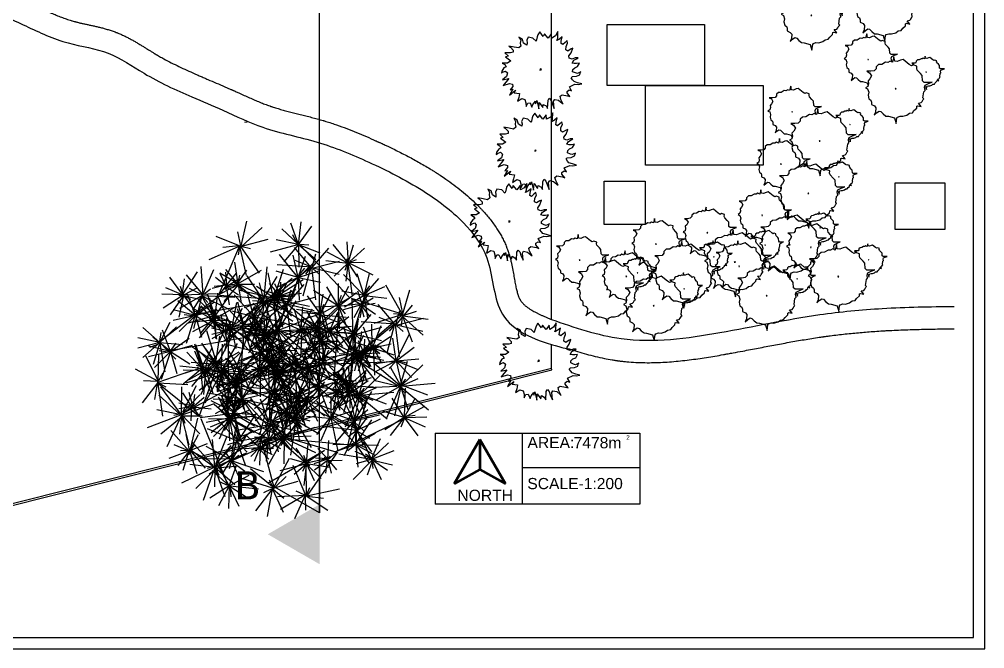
# Model space of a CAD drawing. Header units: millimetres. Extents: x 2699056 to 8562313, y 3604254 to 5198898.
# Drawn here: x 7313501 to 7399842, y 4928920 to 4985187 of the extents above; entities that cross this region are included whole.
import ezdxf

# ---------------------------------------------------------------- set-up
doc = ezdxf.new("R2010")
doc.units = ezdxf.units.MM
doc.header["$LTSCALE"] = 10
doc.header["$MEASUREMENT"] = 0
doc.linetypes.add('ACAD_ISO08W100', pattern=[36, 24, -3, 6, -3])
doc.linetypes.add('BANKLINE1', pattern=[5.5, 4, -1.5])
doc.layers.add('zelen', color=69, linetype='Continuous')
doc.styles.get("Standard").update_dxf_attribs({"font": 'arial.ttf'})

# ---------------------------------------------------------------- blocks, each defined once
blk = doc.blocks.new('*U16')
for points in [[(0, 1540.256), (-77.4954, 1428.4452), (-106.5784, 1341.501), (-135.636, 1217.295), (-155.0162, 1167.6126), (-280.9748, 1291.8186), (-474.7514, 1329.0804), (-532.892, 1204.8744), (-513.5118, 1105.5096), (-523.1892, 1006.1194), (-658.8506, 1093.089), (-707.2884, 1254.5568), (-842.9244, 1329.0804), (-775.1064, 1204.8744), (-794.4866, 1093.089), (-765.429, 968.8576), (-852.6272, 894.334), (-1036.701, 931.5958), (-1249.8832, 968.8576), (-1191.7426, 931.5958), (-1075.4614, 807.3898), (-1075.4614, 720.4456), (-1182.0398, 695.6044), (-1414.5768, 695.6044), (-1269.238, 558.9524), (-1385.5192, 534.1112), (-1172.3624, 372.6434), (-1307.9984, 285.6992), (-1521.1552, 285.6992), (-1414.5768, 223.5962), (-1366.139, 136.652), (-1453.3372, 86.9442), (-1540.5354, -37.2618), (-1550.2382, -124.206), (-1501.775, -86.9442), (-1385.5192, -37.2618), (-1307.9984, -111.7854), (-1346.7588, -260.8326), (-1501.775, -385.064), (-1249.8832, -335.3816), (-1482.3948, -621.0554), (-1230.503, -534.1112), (-1104.5444, -571.373), (-1094.8416, -658.3172), (-1201.42, -794.9692), (-1094.8416, -770.128), (-1230.503, -1006.1194), (-978.5858, -807.3898), (-1036.701, -919.1752), (-823.5442, -944.0164), (-852.6272, -1105.4842), (-901.065, -1254.5568), (-726.6686, -1142.746), (-600.71, -1180.0078), (-561.9496, -1316.6598), (-552.2722, -1465.707), (-484.4542, -1329.0804), (-397.2306, -1316.6598), (-319.7352, -1490.5482), (-280.9748, -1391.1834), (-174.3964, -1254.5568), (-174.3964, -1353.9216), (-125.9586, -1229.7156), (-48.4378, -1565.0718), (-29.0576, -1304.2392), (116.2812, -1502.9688), (135.6614, -1378.7628), (251.9172, -1440.8658), (310.0578, -1540.2306), (329.438, -1217.295), (377.8758, -1130.3254), (445.6938, -1204.8744), (494.157, -1341.501), (581.3552, -1540.2306), (552.2722, -1254.5568), (600.71, -1180.0078), (755.7516, -1217.295), (891.3876, -1329.0804), (939.8254, -1366.3422), (842.9498, -1180.0078), (813.8668, -1055.8018), (891.3876, -993.6988), (1114.2472, -1030.9606), (1211.1228, -1068.2224), (1094.867, -919.1752), (1094.867, -857.0722), (1182.0652, -794.9692), (1278.9408, -832.231), (1191.7426, -670.7378), (1414.6022, -571.373), (1540.5608, -583.7936), (1685.8996, -558.9524), (1521.1806, -509.27), (1375.8418, -459.5876), (1317.7012, -397.4846), (1259.5606, -310.515), (1308.0238, -260.8326), (1472.7174, -248.412), (1608.3788, -186.309), (1637.4364, -74.5236)], [(1647.1392, -74.5236), (1511.4778, -136.6266), (1433.9824, -111.7854), (1317.7012, -62.103), (1327.404, 24.8412), (1404.8994, 99.3648), (1521.1806, 149.0726), (1598.676, 285.6992), (1482.4202, 260.858), (1385.5192, 260.858), (1298.321, 285.6992), (1366.139, 397.4846), (1472.7174, 459.5876), (1540.5608, 496.8494), (1424.2796, 496.8494), (1298.321, 447.167), (1182.0652, 484.4288), (1172.3624, 571.3984), (1259.5606, 695.6044), (1327.404, 881.9134), (1259.5606, 857.0722), (1123.9246, 770.128), (1046.4038, 819.8104), (1056.1066, 956.437), (1114.2472, 1080.6684), (1094.867, 1192.4538), (1017.3462, 1117.9302), (920.4452, 1030.9606), (852.6272, 1068.2478), (862.33, 1167.6126), (901.0904, 1341.501), (794.512, 1254.5568), (678.2308, 1192.4538), (716.9912, 1291.8186), (726.6686, 1552.6766), (629.793, 1378.7628), (474.7768, 1291.8186), (455.3966, 1465.7324), (329.438, 1291.8186), (184.0992, 1465.7324), (135.6614, 1353.9216), (0, 1540.256)]]:
    blk.add_lwpolyline(points)
blk.add_lwpolyline([(9.7028, 49.6824), (0, 0), (48.4378, 12.4206), (58.1406, 37.2618)], close=True)
blk = doc.blocks.new('*U17')
for points in [[(0, 1540.256), (-77.4954, 1428.4452), (-106.5784, 1341.501), (-135.636, 1217.295), (-155.0162, 1167.6126), (-280.9748, 1291.8186), (-474.7514, 1329.0804), (-532.892, 1204.8744), (-513.5118, 1105.5096), (-523.1892, 1006.1194), (-658.8506, 1093.089), (-707.2884, 1254.5568), (-842.9244, 1329.0804), (-775.1064, 1204.8744), (-794.4866, 1093.089), (-765.429, 968.8576), (-852.6272, 894.334), (-1036.701, 931.5958), (-1249.8832, 968.8576), (-1191.7426, 931.5958), (-1075.4614, 807.3898), (-1075.4614, 720.4456), (-1182.0398, 695.6044), (-1414.5768, 695.6044), (-1269.238, 558.9524), (-1385.5192, 534.1112), (-1172.3624, 372.6434), (-1307.9984, 285.6992), (-1521.1552, 285.6992), (-1414.5768, 223.5962), (-1366.139, 136.652), (-1453.3372, 86.9442), (-1540.5354, -37.2618), (-1550.2382, -124.206), (-1501.775, -86.9442), (-1385.5192, -37.2618), (-1307.9984, -111.7854), (-1346.7588, -260.8326), (-1501.775, -385.064), (-1249.8832, -335.3816), (-1482.3948, -621.0554), (-1230.503, -534.1112), (-1104.5444, -571.373), (-1094.8416, -658.3172), (-1201.42, -794.9692), (-1094.8416, -770.128), (-1230.503, -1006.1194), (-978.5858, -807.3898), (-1036.701, -919.1752), (-823.5442, -944.0164), (-852.6272, -1105.4842), (-901.065, -1254.5568), (-726.6686, -1142.746), (-600.71, -1180.0078), (-561.9496, -1316.6598), (-552.2722, -1465.707), (-484.4542, -1329.0804), (-397.2306, -1316.6598), (-319.7352, -1490.5482), (-280.9748, -1391.1834), (-174.3964, -1254.5568), (-174.3964, -1353.9216), (-125.9586, -1229.7156), (-48.4378, -1565.0718), (-29.0576, -1304.2392), (116.2812, -1502.9688), (135.6614, -1378.7628), (251.9172, -1440.8658), (310.0578, -1540.2306), (329.438, -1217.295), (377.8758, -1130.3254), (445.6938, -1204.8744), (494.157, -1341.501), (581.3552, -1540.2306), (552.2722, -1254.5568), (600.71, -1180.0078), (755.7516, -1217.295), (891.3876, -1329.0804), (939.8254, -1366.3422), (842.9498, -1180.0078), (813.8668, -1055.8018), (891.3876, -993.6988), (1114.2472, -1030.9606), (1211.1228, -1068.2224), (1094.867, -919.1752), (1094.867, -857.0722), (1182.0652, -794.9692), (1278.9408, -832.231), (1191.7426, -670.7378), (1414.6022, -571.373), (1540.5608, -583.7936), (1685.8996, -558.9524), (1521.1806, -509.27), (1375.8418, -459.5876), (1317.7012, -397.4846), (1259.5606, -310.515), (1308.0238, -260.8326), (1472.7174, -248.412), (1608.3788, -186.309), (1637.4364, -74.5236)], [(1647.1392, -74.5236), (1511.4778, -136.6266), (1433.9824, -111.7854), (1317.7012, -62.103), (1327.404, 24.8412), (1404.8994, 99.3648), (1521.1806, 149.0726), (1598.676, 285.6992), (1482.4202, 260.858), (1385.5192, 260.858), (1298.321, 285.6992), (1366.139, 397.4846), (1472.7174, 459.5876), (1540.5608, 496.8494), (1424.2796, 496.8494), (1298.321, 447.167), (1182.0652, 484.4288), (1172.3624, 571.3984), (1259.5606, 695.6044), (1327.404, 881.9134), (1259.5606, 857.0722), (1123.9246, 770.128), (1046.4038, 819.8104), (1056.1066, 956.437), (1114.2472, 1080.6684), (1094.867, 1192.4538), (1017.3462, 1117.9302), (920.4452, 1030.9606), (852.6272, 1068.2478), (862.33, 1167.6126), (901.0904, 1341.501), (794.512, 1254.5568), (678.2308, 1192.4538), (716.9912, 1291.8186), (726.6686, 1552.6766), (629.793, 1378.7628), (474.7768, 1291.8186), (455.3966, 1465.7324), (329.438, 1291.8186), (184.0992, 1465.7324), (135.6614, 1353.9216), (0, 1540.256)]]:
    blk.add_lwpolyline(points)
blk.add_lwpolyline([(9.7028, 49.6824), (0, 0), (48.4378, 12.4206), (58.1406, 37.2618)], close=True)
blk = doc.blocks.new('*U23')
for points in [[(0, 1540.256), (-77.4954, 1428.4452), (-106.5784, 1341.501), (-135.636, 1217.295), (-155.0162, 1167.6126), (-280.9748, 1291.8186), (-474.7514, 1329.0804), (-532.892, 1204.8744), (-513.5118, 1105.5096), (-523.1892, 1006.1194), (-658.8506, 1093.089), (-707.2884, 1254.5568), (-842.9244, 1329.0804), (-775.1064, 1204.8744), (-794.4866, 1093.089), (-765.429, 968.8576), (-852.6272, 894.334), (-1036.701, 931.5958), (-1249.8832, 968.8576), (-1191.7426, 931.5958), (-1075.4614, 807.3898), (-1075.4614, 720.4456), (-1182.0398, 695.6044), (-1414.5768, 695.6044), (-1269.238, 558.9524), (-1385.5192, 534.1112), (-1172.3624, 372.6434), (-1307.9984, 285.6992), (-1521.1552, 285.6992), (-1414.5768, 223.5962), (-1366.139, 136.652), (-1453.3372, 86.9442), (-1540.5354, -37.2618), (-1550.2382, -124.206), (-1501.775, -86.9442), (-1385.5192, -37.2618), (-1307.9984, -111.7854), (-1346.7588, -260.8326), (-1501.775, -385.064), (-1249.8832, -335.3816), (-1482.3948, -621.0554), (-1230.503, -534.1112), (-1104.5444, -571.373), (-1094.8416, -658.3172), (-1201.42, -794.9692), (-1094.8416, -770.128), (-1230.503, -1006.1194), (-978.5858, -807.3898), (-1036.701, -919.1752), (-823.5442, -944.0164), (-852.6272, -1105.4842), (-901.065, -1254.5568), (-726.6686, -1142.746), (-600.71, -1180.0078), (-561.9496, -1316.6598), (-552.2722, -1465.707), (-484.4542, -1329.0804), (-397.2306, -1316.6598), (-319.7352, -1490.5482), (-280.9748, -1391.1834), (-174.3964, -1254.5568), (-174.3964, -1353.9216), (-125.9586, -1229.7156), (-48.4378, -1565.0718), (-29.0576, -1304.2392), (116.2812, -1502.9688), (135.6614, -1378.7628), (251.9172, -1440.8658), (310.0578, -1540.2306), (329.438, -1217.295), (377.8758, -1130.3254), (445.6938, -1204.8744), (494.157, -1341.501), (581.3552, -1540.2306), (552.2722, -1254.5568), (600.71, -1180.0078), (755.7516, -1217.295), (891.3876, -1329.0804), (939.8254, -1366.3422), (842.9498, -1180.0078), (813.8668, -1055.8018), (891.3876, -993.6988), (1114.2472, -1030.9606), (1211.1228, -1068.2224), (1094.867, -919.1752), (1094.867, -857.0722), (1182.0652, -794.9692), (1278.9408, -832.231), (1191.7426, -670.7378), (1414.6022, -571.373), (1540.5608, -583.7936), (1685.8996, -558.9524), (1521.1806, -509.27), (1375.8418, -459.5876), (1317.7012, -397.4846), (1259.5606, -310.515), (1308.0238, -260.8326), (1472.7174, -248.412), (1608.3788, -186.309), (1637.4364, -74.5236)], [(1647.1392, -74.5236), (1511.4778, -136.6266), (1433.9824, -111.7854), (1317.7012, -62.103), (1327.404, 24.8412), (1404.8994, 99.3648), (1521.1806, 149.0726), (1598.676, 285.6992), (1482.4202, 260.858), (1385.5192, 260.858), (1298.321, 285.6992), (1366.139, 397.4846), (1472.7174, 459.5876), (1540.5608, 496.8494), (1424.2796, 496.8494), (1298.321, 447.167), (1182.0652, 484.4288), (1172.3624, 571.3984), (1259.5606, 695.6044), (1327.404, 881.9134), (1259.5606, 857.0722), (1123.9246, 770.128), (1046.4038, 819.8104), (1056.1066, 956.437), (1114.2472, 1080.6684), (1094.867, 1192.4538), (1017.3462, 1117.9302), (920.4452, 1030.9606), (852.6272, 1068.2478), (862.33, 1167.6126), (901.0904, 1341.501), (794.512, 1254.5568), (678.2308, 1192.4538), (716.9912, 1291.8186), (726.6686, 1552.6766), (629.793, 1378.7628), (474.7768, 1291.8186), (455.3966, 1465.7324), (329.438, 1291.8186), (184.0992, 1465.7324), (135.6614, 1353.9216), (0, 1540.256)]]:
    blk.add_lwpolyline(points)
blk.add_lwpolyline([(9.7028, 49.6824), (0, 0), (48.4378, 12.4206), (58.1406, 37.2618)], close=True)
blk = doc.blocks.new('*U25')
for points in [[(0, 1540.256), (-77.4954, 1428.4452), (-106.5784, 1341.501), (-135.636, 1217.295), (-155.0162, 1167.6126), (-280.9748, 1291.8186), (-474.7514, 1329.0804), (-532.892, 1204.8744), (-513.5118, 1105.5096), (-523.1892, 1006.1194), (-658.8506, 1093.089), (-707.2884, 1254.5568), (-842.9244, 1329.0804), (-775.1064, 1204.8744), (-794.4866, 1093.089), (-765.429, 968.8576), (-852.6272, 894.334), (-1036.701, 931.5958), (-1249.8832, 968.8576), (-1191.7426, 931.5958), (-1075.4614, 807.3898), (-1075.4614, 720.4456), (-1182.0398, 695.6044), (-1414.5768, 695.6044), (-1269.238, 558.9524), (-1385.5192, 534.1112), (-1172.3624, 372.6434), (-1307.9984, 285.6992), (-1521.1552, 285.6992), (-1414.5768, 223.5962), (-1366.139, 136.652), (-1453.3372, 86.9442), (-1540.5354, -37.2618), (-1550.2382, -124.206), (-1501.775, -86.9442), (-1385.5192, -37.2618), (-1307.9984, -111.7854), (-1346.7588, -260.8326), (-1501.775, -385.064), (-1249.8832, -335.3816), (-1482.3948, -621.0554), (-1230.503, -534.1112), (-1104.5444, -571.373), (-1094.8416, -658.3172), (-1201.42, -794.9692), (-1094.8416, -770.128), (-1230.503, -1006.1194), (-978.5858, -807.3898), (-1036.701, -919.1752), (-823.5442, -944.0164), (-852.6272, -1105.4842), (-901.065, -1254.5568), (-726.6686, -1142.746), (-600.71, -1180.0078), (-561.9496, -1316.6598), (-552.2722, -1465.707), (-484.4542, -1329.0804), (-397.2306, -1316.6598), (-319.7352, -1490.5482), (-280.9748, -1391.1834), (-174.3964, -1254.5568), (-174.3964, -1353.9216), (-125.9586, -1229.7156), (-48.4378, -1565.0718), (-29.0576, -1304.2392), (116.2812, -1502.9688), (135.6614, -1378.7628), (251.9172, -1440.8658), (310.0578, -1540.2306), (329.438, -1217.295), (377.8758, -1130.3254), (445.6938, -1204.8744), (494.157, -1341.501), (581.3552, -1540.2306), (552.2722, -1254.5568), (600.71, -1180.0078), (755.7516, -1217.295), (891.3876, -1329.0804), (939.8254, -1366.3422), (842.9498, -1180.0078), (813.8668, -1055.8018), (891.3876, -993.6988), (1114.2472, -1030.9606), (1211.1228, -1068.2224), (1094.867, -919.1752), (1094.867, -857.0722), (1182.0652, -794.9692), (1278.9408, -832.231), (1191.7426, -670.7378), (1414.6022, -571.373), (1540.5608, -583.7936), (1685.8996, -558.9524), (1521.1806, -509.27), (1375.8418, -459.5876), (1317.7012, -397.4846), (1259.5606, -310.515), (1308.0238, -260.8326), (1472.7174, -248.412), (1608.3788, -186.309), (1637.4364, -74.5236)], [(1647.1392, -74.5236), (1511.4778, -136.6266), (1433.9824, -111.7854), (1317.7012, -62.103), (1327.404, 24.8412), (1404.8994, 99.3648), (1521.1806, 149.0726), (1598.676, 285.6992), (1482.4202, 260.858), (1385.5192, 260.858), (1298.321, 285.6992), (1366.139, 397.4846), (1472.7174, 459.5876), (1540.5608, 496.8494), (1424.2796, 496.8494), (1298.321, 447.167), (1182.0652, 484.4288), (1172.3624, 571.3984), (1259.5606, 695.6044), (1327.404, 881.9134), (1259.5606, 857.0722), (1123.9246, 770.128), (1046.4038, 819.8104), (1056.1066, 956.437), (1114.2472, 1080.6684), (1094.867, 1192.4538), (1017.3462, 1117.9302), (920.4452, 1030.9606), (852.6272, 1068.2478), (862.33, 1167.6126), (901.0904, 1341.501), (794.512, 1254.5568), (678.2308, 1192.4538), (716.9912, 1291.8186), (726.6686, 1552.6766), (629.793, 1378.7628), (474.7768, 1291.8186), (455.3966, 1465.7324), (329.438, 1291.8186), (184.0992, 1465.7324), (135.6614, 1353.9216), (0, 1540.256)]]:
    blk.add_lwpolyline(points)
blk.add_lwpolyline([(9.7028, 49.6824), (0, 0), (48.4378, 12.4206), (58.1406, 37.2618)], close=True)
blk = doc.blocks.new('z_96')
at = {"color": 86, "linetype": 'Continuous'}
for p, q in [((-279.3, 139.9), (-326.8, 270.9)), ((-279.8, 149.9), (-254.2, 304.5)), ((-277.5, 143.8), (-209, 319.2)), ((-2.3, 183.5), (-55.4, 292.1)), ((0.6, 181.7), (29.5, 299.6)), ((5.7, 184.9), (91.8, 284.8)), ((-282.5, 143.4), (-440.4, 263.7)), ((-276.5, 141.1), (-146.8, 221.3)), ((-9.6, 182.8), (-129.6, 222.9)), ((1.7, 182.4), (-92.5, 262.1)), ((3.6, 188.7), (58.7, 265.3)), ((395.6, 94.6), (438.6, 246.5)), ((-292.1, 134.2), (-430.8, 180.4)), ((-280.1, 150.3), (-304, 174)), ((-5.7, 186.4), (-99.8, 114.3)), ((-4.6, 181.6), (-86.6, 72.3)), ((-0.6, 184.6), (125.7, 194.4)), ((1.5, 182.8), (69.9, 77.5)), ((9.8, 182.3), (88, 114.6)), ((393.4, 89.6), (354, 209.2)), ((393.4, 89.6), (479.1, 181.8)), ((-283.2, 138.5), (-471.2, 114.9)), ((-279.1, 142.3), (-397.9, 16.9)), ((-285.6, 136.6), (-375, 92.2)), ((-277.6, 139.7), (-313.4, -1.1)), ((-279.1, 135.4), (-307.4, 99.5)), ((-278.4, 130.6), (-221.9, 40)), ((-277.5, 137.2), (-129.1, 19.3)), ((-263.2, 140.3), (-131, 113.5)), ((-260.4, 142.3), (-97.9, 156.1)), ((393.4, 89.6), (284.7, 153.1)), ((393.4, 89.6), (514.5, 123.6)), ((-71.7, -35.5), (-42.1, 65.4)), ((393.4, 89.6), (273.9, 50.1)), ((393.4, 89.6), (293.9, 12.5)), ((391.3, 83.5), (363.2, 41.9)), ((393.4, 89.6), (493.5, 13.4)), ((393.4, 89.6), (516.7, 64.5)), ((393.4, 89.6), (442.6, -26.2)), ((409.2, 93.4), (456.4, 89)), ((-74.7, -24.6), (-111.9, 37.5)), ((164.1, -89.9), (142.7, 11.7)), ((163.4, -89), (238.9, 7.6)), ((-237.5, -199.4), (-267, -22)), ((-234, -202.3), (-196.3, -40.6)), ((-75, -39.2), (-157.1, -75.4)), ((-74, -33), (-152.4, -40.5)), ((-65.2, -32.9), (-135.5, -11.4)), ((-76.2, -35.8), (-103.5, -105.8)), ((-80, -28.7), (-89.9, -20)), ((-72.5, -35.1), (-71.9, -112)), ((-70.4, -41.1), (3.7, -57.1)), ((-69.9, -39.6), (-38.4, -102.6)), ((-68.1, -28.4), (-55.8, -19.3)), ((159.3, -86.3), (85.5, -28.7)), ((167, -88.4), (276, -24.7)), ((167.1, -94.6), (37.3, -175)), ((161.1, -92.4), (74, -95.2)), ((163.6, -101.8), (119, -170.9)), ((163.4, -86.5), (137.7, -55.7)), ((164.5, -93.4), (157.3, -141.4)), ((160.4, -93), (267.6, -148.2)), ((164.2, -92.2), (234.3, -170.2)), ((165.3, -92), (295.7, -74)), ((166.9, -90.5), (187.1, -100.1)), ((167, -104.1), (188, -212.9)), ((168.3, -88.4), (194, -71.5)), ((-237.4, -199.3), (-392.1, -169)), ((-242.3, -196.3), (-391.5, -241.3)), ((-242.2, -199.4), (-329.5, -310.3)), ((-246.4, -194), (-283.1, -163.8)), ((-241, -201.7), (-259.1, -277.3)), ((-242.2, -201.7), (-47.9, -207.3)), ((-236.2, -200.9), (-139.2, -306.8)), ((-231, -196), (-205.2, -161.9)), ((-230.8, -205.8), (-146.5, -236))]:
    blk.add_line(p, q, dxfattribs=at)
at = {"color": 251, "linetype": 'Continuous'}
for p, q in [((-4.6, -3.2), (0.8, 176.4)), ((-17.8, -5.6), (-274.7, 141.8)), ((0, 0), (389.1, 84.4)), ((-10.4, -6), (-235.7, -205.3)), ((-16, -6.1), (-74.7, -37.4)), ((-5, -18.9), (163.8, -91.6))]:
    blk.add_line(p, q, dxfattribs=at)
blk = doc.blocks.new('сосна 1')
for p, rotation in [((317.7, 388.3), 121.1570021628385), ((-412.6, 386.5), 205.4822314301707), ((-117.1, 122.3), 55.05972244949476), ((-351.5, 121.7), 257.3134436407499), ((-136.5, 361.1), 177.7388340989747), ((-143.1, -5.5), 121.1570021628385), ((285.8, 9.1), 60.73020616460848), ((-343.1, -101.5), 57.88453704712605), ((-274, 161.3), 177.7388340989747), ((234.4, -65.1), 73.86762904044271), ((173.8, 17), 349.7944254651076), ((326.9, 45.9), 177.7388340989747), ((98.1, -4.6), 177.7388340989747), ((-502.4, -282.3), 279.7984529833926), ((-175.3, -367), 63.19571700542104), ((-48.9, -393.6), 342.5348703671633), ((260.9, -458.6), 13.7229345296671)]:
    blk.add_blockref('z_96', p, dxfattribs=dict(rotation=rotation))
blk = doc.blocks.new('Clump of Trees or Bushes - plan')
for points in [[(-10.993, 56.487), (-9.228, 58.426), (-10.144, 63.512), (-8.923, 67.033), (-3.43, 69.772), (2.673, 72.119), (-2.82, 71.728), (-10.449, 71.728), (-13.195, 74.075), (-13.806, 83.073), (-16.857, 86.594), (-22.045, 92.071), (-22.961, 94.81), (-22.656, 98.722), (-28.759, 100.678), (-31.811, 99.113), (-35.472, 101.461), (-45.543, 109.676), (-49.815, 108.503), (-55.308, 106.155), (-59.58, 106.938), (-60.801, 113.98), (-63.242, 104.982), (-67.209, 106.938), (-70.872, 104.59), (-74.839, 104.982), (-80.637, 101.461), (-86.435, 101.069), (-90.402, 97.548), (-90.402, 94.419), (-93.454, 90.898), (-98.947, 90.115), (-105.66, 90.115), (-101.083, 87.768), (-98.031, 82.682), (-100.778, 77.596), (-103.829, 74.466), (-103.219, 69.772), (-104.134, 65.077), (-108.102, 62.73), (-104.439, 60.774), (-102.609, 55.297), (-103.829, 50.211), (-102.303, 44.342), (-98.947, 41.995), (-98.031, 38.865), (-98.031, 34.953), (-93.148, 32.606), (-90.707, 29.476), (-91.317, 22.434), (-93.454, 17.348), (-89.487, 21.26), (-85.519, 23.999), (-82.468, 23.216), (-78.806, 19.304), (-74.228, 15.783), (-69.956, 15.392), (-59.886, 12.653), (-58.254, 7.074)], [(59.448, 5.262), (60.936, 4.858), (62.652, -1.011), (63.415, 4.858), (64.178, 5.836), (66.848, 6.814), (69.709, 6.569), (73.905, 7.792), (76.385, 9.748), (79.627, 10.237), (81.153, 12.438), (84.014, 15.127), (84.205, 17.084), (85.158, 17.573), (88.591, 16.839), (85.73, 20.262), (88.591, 20.751), (89.545, 21.974), (90.689, 24.174), (91.452, 24.663), (90.499, 25.886), (91.261, 31.999), (92.596, 33.466), (92.024, 36.645), (92.787, 38.845), (96.22, 40.557), (100.035, 42.024), (96.602, 41.779), (91.834, 41.779), (90.117, 43.246), (89.736, 48.871), (87.828, 51.071), (84.586, 54.494), (84.014, 56.206), (84.205, 58.651), (80.39, 59.873), (78.483, 58.895), (76.194, 60.362), (69.9, 65.497), (67.23, 64.764), (63.797, 63.297), (61.126, 63.786), (60.364, 68.187), (58.838, 62.563), (56.358, 63.786), (54.07, 62.319), (51.59, 62.563), (47.966, 60.362), (44.343, 60.118), (41.863, 57.917), (41.863, 55.961), (39.956, 53.761), (36.523, 53.272), (32.327, 53.272), (35.187, 51.805), (36.641, 49.381)]]:
    blk.add_lwpolyline(points)
for points in [[(-4.577, 66.508), (-7.629, 55.261), (-12.588, 57.706), (-17.166, 54.772), (-22.125, 55.261), (-29.372, 50.86), (-36.62, 50.371), (-41.579, 45.969), (-41.579, 42.057), (-45.393, 37.656), (-52.259, 36.678), (-60.651, 36.678), (-54.93, 33.743), (-51.115, 27.386), (-54.548, 21.029), (-58.363, 17.116), (-57.6, 11.248), (-58.744, 5.38), (-63.703, 2.446), (-59.126, 0), (-56.837, -6.846), (-58.363, -13.203), (-56.455, -20.539), (-52.259, -23.473), (-51.115, -27.385), (-51.115, -32.275), (-45.012, -35.21), (-41.96, -39.122), (-42.723, -47.924), (-45.393, -54.282), (-40.434, -49.391), (-35.475, -45.968), (-31.661, -46.946), (-27.083, -51.837), (-21.362, -56.238), (-16.021, -56.727), (-3.433, -60.15), (0, -71.887), (1.526, -60.15), (3.052, -58.194), (8.392, -56.238), (14.114, -56.727), (22.506, -54.282), (27.465, -50.369), (33.949, -49.391), (37.001, -44.99), (42.723, -39.611), (43.104, -35.699), (45.012, -34.721), (51.878, -36.188), (46.156, -29.341), (51.878, -28.363), (53.785, -25.918), (56.074, -21.517), (57.6, -20.539), (55.692, -18.094), (57.218, -5.868), (59.888, -2.934), (58.744, 3.424), (60.27, 7.825), (67.136, 11.248), (74.765, 14.182), (67.899, 13.693), (58.363, 13.693), (54.93, 16.627), (54.167, 27.875), (50.352, 32.276), (43.867, 39.123), (42.723, 42.546), (43.104, 47.436), (35.475, 49.882), (31.661, 47.925), (27.083, 50.86), (14.495, 61.129), (9.155, 59.662), (2.289, 56.728), (-3.052, 57.706)], [(-58.055, 61.947), (-58.97, 60.774), (-57.139, 60.774)], [(62.08, 35.667), (61.508, 34.933), (62.652, 34.933)], [(-1.144, 1.468), (-2.289, 0), (0, 0)]]:
    blk.add_lwpolyline(points, close=True)

msp = doc.modelspace()

# ---------------------------------------------------------------- hatches: boundary and pattern name
at = {"true_color": 0x000000}
h = msp.add_hatch(color=18, dxfattribs=at)
h.dxf.hatch_style = 1
h.paths.add_polyline_path([(7340359, 4936472), (7340359, 4941826), (7335722, 4939149)])
h.paths.add_polyline_path([(7340359, 5048007), (7335722, 5045330), (7340359, 5042653)])

# ---------------------------------------------------------------- linework, layer by layer
for p, q in [((7399842, 4928920), (7399842, 5051880)), ((7398842, 4929920), (7398842, 5050901)), ((7361086, 4958364), (7361086, 4998122)), ((7361086, 4953994), (7361086, 4956121)), ((7276978, 4932891), (7361086, 4953994)), ((7277015, 4932745), (7361123, 4953848)), ((7361123, 4953848), (7361086, 4953994)), ((7350680, 4948191), (7350680, 4941835)), ((7350680, 4948191), (7369011, 4948191)), ((7358517, 4941835), (7358517, 4948191)), ((7369011, 4948191), (7369011, 4941835)), ((7358517, 4945110), (7369011, 4945110)), ((7369011, 4941835), (7350680, 4941835)), ((7235772, 4929920), (7375150, 4929920)), ((7375150, 4929920), (7398842, 4929920)), ((7235772, 4928920), (7375150, 4928920)), ((7375150, 4928920), (7399842, 4928920))]:
    msp.add_line(p, q)
at = {"linetype": 'ACAD_ISO08W100', "ltscale": 250}
msp.add_line((7340358, 4941054), (7340358, 5048003), dxfattribs=at)
at = {"lineweight": 53}
for p, q in [((7352408, 4943645), (7354701, 4947617)), ((7354701, 4947617), (7356994, 4943645)), ((7354701, 4947617), (7354701, 4944942)), ((7354701, 4944942), (7352408, 4943645)), ((7354701, 4944942), (7356994, 4943645))]:
    msp.add_line(p, q, dxfattribs=at)
for points in [[(7366084, 4984728), (7374779, 4984728), (7374779, 4979264), (7366084, 4979264)], [(7369519, 4979264), (7380039, 4979264), (7380039, 4972151), (7369519, 4972151)], [(7365823, 4970717), (7369469, 4970717), (7369469, 4966829), (7365823, 4966829)], [(7391839, 4970573), (7396266, 4970573), (7396266, 4966402), (7391839, 4966402)], [(7335727, 4943728), (7340364, 4946406), (7340364, 4941051)]]:
    msp.add_lwpolyline(points, close=True)
at = {"color": 252, "lineweight": 18, "true_color": 0x939598}
msp.add_polyline3d([(7333631, 4975978, 403333272), (7333873, 4975978, 403333272), (7333873, 4975978, 403333272), (7333873, 4975978, 403333272), (7333873, 4975978, 403333272), (7333873, 4975978, 403333272), (7333873, 4975978, 403333272), (7333873, 4975978, 403333272), (7333631, 4975978, 403333272)], dxfattribs=at)
for points, knots in [([(7283570, 5011519), (7283991, 5010779), (7284006, 5010722), (7284052, 5010551), (7284083, 5010437), (7284158, 5010156), (7284202, 5009990), (7284289, 5009652), (7284332, 5009481), (7284415, 5009135), (7284456, 5008959), (7284498, 5008772), (7284500, 5008763), (7284503, 5008750), (7284504, 5008746), (7284506, 5008733), (7284508, 5008724), (7284514, 5008698), (7284518, 5008681), (7284529, 5008629), (7284536, 5008596), (7284555, 5008507), (7284567, 5008454), (7284589, 5008351), (7284600, 5008301), (7284621, 5008205), (7284632, 5008159), (7284652, 5008071), (7284663, 5008029), (7284683, 5007949), (7284693, 5007910), (7284713, 5007838), (7284723, 5007804), (7284743, 5007740), (7284753, 5007710), (7284773, 5007654), (7284783, 5007627), (7284795, 5007598), (7284797, 5007592), (7284799, 5007586), (7284800, 5007584), (7284801, 5007581), (7284802, 5007580), (7284804, 5007576), (7284805, 5007573), (7284808, 5007565), (7284811, 5007559), (7284818, 5007542), (7284823, 5007530), (7284839, 5007496), (7284850, 5007473), (7284879, 5007417), (7284897, 5007383), (7284936, 5007316), (7284957, 5007283), (7285001, 5007217), (7285024, 5007184), (7285073, 5007119), (7285098, 5007086), (7285151, 5007023), (7285178, 5006992), (7285234, 5006932), (7285263, 5006902), (7285299, 5006867), (7285305, 5006861), (7285314, 5006853), (7285316, 5006851), (7285320, 5006847), (7285322, 5006846), (7285327, 5006840), (7285331, 5006837), (7285343, 5006826), (7285350, 5006819), (7285374, 5006797), (7285391, 5006783), (7285435, 5006745), (7285464, 5006722), (7285524, 5006674), (7285555, 5006650), (7285621, 5006601), (7285655, 5006576), (7285727, 5006525), (7285765, 5006500), (7285842, 5006448), (7285883, 5006422), (7285966, 5006368), (7286009, 5006341), (7286098, 5006286), (7286144, 5006258), (7286238, 5006202), (7286287, 5006173), (7286386, 5006114), (7286437, 5006084), (7286514, 5006038), (7286540, 5006023), (7286587, 5005995), (7286609, 5005983), (7286637, 5005966), (7286643, 5005963), (7286653, 5005957), (7286659, 5005953), (7286675, 5005944), (7286686, 5005937), (7286719, 5005918), (7286741, 5005905), (7286807, 5005866), (7286851, 5005840), (7286983, 5005761), (7287071, 5005709), (7287325, 5005556), (7287490, 5005454), (7287822, 5005247), (7287988, 5005141), (7288193, 5005007), (7288232, 5004981), (7288347, 5004905), (7288424, 5004853), (7288522, 5004787), (7288542, 5004773), (7288577, 5004749), (7288590, 5004740), (7288617, 5004721), (7288630, 5004712), (7288671, 5004684), (7288697, 5004666), (7288777, 5004610), (7288830, 5004572), (7288989, 5004459), (7289094, 5004383), (7289407, 5004152), (7289612, 5003995), (7290016, 5003676), (7290215, 5003514), (7290607, 5003185), (7290800, 5003019), (7291046, 5002802), (7291101, 5002753), (7291185, 5002678), (7291214, 5002651), (7291257, 5002613), (7291270, 5002601), (7291296, 5002577), (7291309, 5002565), (7291349, 5002529), (7291375, 5002505), (7291453, 5002434), (7291505, 5002386), (7291659, 5002244), (7291761, 5002149), (7291961, 5001961), (7292060, 5001868), (7292255, 5001683), (7292352, 5001592), (7292544, 5001411), (7292638, 5001322), (7292827, 5001146), (7292920, 5001059), (7293106, 5000888), (7293199, 5000804), (7293313, 5000702), (7293335, 5000682), (7293372, 5000650), (7293386, 5000637), (7293411, 5000615), (7293423, 5000605), (7293441, 5000589), (7293448, 5000583), (7293460, 5000572), (7293466, 5000567), (7293478, 5000556), (7293483, 5000551), (7293501, 5000536), (7293512, 5000526), (7293547, 5000496), (7293571, 5000476), (7293641, 5000415), (7293688, 5000374), (7293831, 5000253), (7293927, 5000173), (7294163, 4999978), (7294303, 4999863), (7294589, 4999634), (7294734, 4999519), (7295027, 4999287), (7295176, 4999171), (7295476, 4998935), (7295628, 4998816), (7295933, 4998575), (7296087, 4998453), (7296396, 4998205), (7296551, 4998079), (7296737, 4997926), (7296766, 4997901), (7296806, 4997868), (7296815, 4997860), (7296833, 4997846), (7296841, 4997839), (7296857, 4997825), (7296865, 4997819), (7296889, 4997799), (7296905, 4997785), (7296953, 4997745), (7296985, 4997718), (7297080, 4997637), (7297143, 4997584), (7297344, 4997413), (7297479, 4997295), (7297747, 4997063), (7297879, 4996947), (7298140, 4996719), (7298269, 4996606), (7298525, 4996383), (7298652, 4996273), (7298903, 4996058), (7299028, 4995952), (7299277, 4995745), (7299401, 4995644), (7299647, 4995447), (7299770, 4995352), (7299913, 4995243), (7299934, 4995228), (7299975, 4995197), (7299995, 4995182), (7300057, 4995136), (7300098, 4995106), (7300223, 4995015), (7300307, 4994954), (7300544, 4994787), (7300699, 4994681), (7301013, 4994471), (7301174, 4994366), (7301499, 4994158), (7301664, 4994055), (7301998, 4993847), (7302168, 4993743), (7302510, 4993535), (7302683, 4993431), (7303033, 4993220), (7303209, 4993114), (7303439, 4992975), (7303491, 4992943), (7303579, 4992890), (7303614, 4992869), (7303666, 4992838), (7303681, 4992828), (7303713, 4992809), (7303729, 4992799), (7303776, 4992770), (7303808, 4992751), (7303902, 4992693), (7303965, 4992655), (7304154, 4992539), (7304279, 4992462), (7304654, 4992229), (7304903, 4992074), (7305510, 4991693), (7305868, 4991466), (7306581, 4991015), (7306936, 4990791), (7307335, 4990539), (7307380, 4990511), (7307471, 4990454), (7307516, 4990426), (7307651, 4990341), (7307741, 4990284), (7308011, 4990115), (7308191, 4990004), (7308680, 4989701), (7308990, 4989511), (7309609, 4989140), (7309918, 4988958), (7310537, 4988602), (7310847, 4988428), (7311185, 4988245), (7311213, 4988229), (7311267, 4988201), (7311292, 4988187), (7311342, 4988160), (7311368, 4988146), (7311443, 4988106), (7311494, 4988079), (7311647, 4987998), (7311749, 4987945), (7312056, 4987786), (7312263, 4987681), (7312757, 4987434), (7313045, 4987292), (7313628, 4987011), (7313922, 4986872), (7314265, 4986710), (7314313, 4986687), (7314455, 4986620), (7314551, 4986575), (7314703, 4986504), (7314760, 4986477), (7314847, 4986436), (7314877, 4986422), (7314918, 4986403), (7314928, 4986398), (7314949, 4986389), (7314960, 4986384), (7314992, 4986369), (7315013, 4986359), (7315076, 4986329), (7315118, 4986310), (7315244, 4986251), (7315327, 4986212), (7315569, 4986100), (7315727, 4986028), (7316040, 4985886), (7316196, 4985817), (7316504, 4985683), (7316656, 4985619), (7316960, 4985494), (7317110, 4985435), (7317410, 4985321), (7317558, 4985267), (7317854, 4985166), (7318001, 4985118), (7318175, 4985066), (7318203, 4985058), (7318286, 4985033), (7318342, 4985017), (7318402, 4985001), (7318407, 4984999), (7318418, 4984997), (7318423, 4984995), (7318438, 4984991), (7318448, 4984988), (7318479, 4984980), (7318500, 4984974), (7318563, 4984958), (7318605, 4984947), (7318736, 4984914), (7318825, 4984892), (7319009, 4984849), (7319102, 4984828), (7319293, 4984786), (7319391, 4984764), (7319589, 4984721), (7319690, 4984700), (7319896, 4984655), (7320000, 4984632), (7320213, 4984585), (7320320, 4984561), (7320539, 4984510), (7320650, 4984483), (7320874, 4984427), (7320988, 4984397), (7321217, 4984334), (7321334, 4984301), (7321568, 4984229), (7321687, 4984191), (7321926, 4984109), (7322047, 4984066), (7322175, 4984016), (7322181, 4984014), (7322195, 4984008), (7322202, 4984006), (7322222, 4983998), (7322235, 4983992), (7322275, 4983976), (7322302, 4983966), (7322382, 4983933), (7322434, 4983911), (7322597, 4983841), (7322705, 4983793), (7322918, 4983693), (7323022, 4983642), (7323227, 4983538), (7323328, 4983485), (7323525, 4983379), (7323622, 4983325), (7323813, 4983217), (7323907, 4983163), (7324091, 4983054), (7324182, 4983000), (7324361, 4982892), (7324449, 4982838), (7324622, 4982731), (7324708, 4982678), (7324876, 4982573), (7324959, 4982521), (7325123, 4982419), (7325204, 4982369), (7325364, 4982270), (7325442, 4982222), (7325539, 4982163), (7325558, 4982152), (7325592, 4982132), (7325606, 4982123), (7325633, 4982107), (7325644, 4982100), (7325663, 4982089), (7325670, 4982085), (7325684, 4982076), (7325692, 4982072), (7325707, 4982063), (7325715, 4982058), (7325738, 4982044), (7325753, 4982035), (7325800, 4982008), (7325830, 4981990), (7325923, 4981936), (7325985, 4981900), (7326172, 4981794), (7326298, 4981724), (7326645, 4981535), (7326867, 4981419), (7327319, 4981189), (7327547, 4981077), (7328009, 4980856), (7328242, 4980747), (7328714, 4980531), (7328952, 4980425), (7329290, 4980276), (7329388, 4980233), (7329552, 4980162), (7329618, 4980133), (7329741, 4980080), (7329797, 4980056), (7329911, 4980007), (7329968, 4979982), (7330139, 4979909), (7330254, 4979860), (7330618, 4979704), (7330868, 4979598), (7331374, 4979382), (7331628, 4979273), (7331928, 4979142), (7331973, 4979123), (7332108, 4979064), (7332198, 4979024), (7332333, 4978965), (7332378, 4978945), (7332451, 4978913), (7332479, 4978900), (7332520, 4978882), (7332533, 4978876), (7332560, 4978865), (7332573, 4978859), (7332612, 4978841), (7332638, 4978830), (7332715, 4978795), (7332767, 4978772), (7332922, 4978702), (7333024, 4978656), (7333289, 4978536), (7333451, 4978462), (7333771, 4978317), (7333929, 4978246), (7334243, 4978107), (7334399, 4978039), (7334707, 4977906), (7334860, 4977842), (7335163, 4977718), (7335314, 4977658), (7335612, 4977544), (7335761, 4977490), (7335918, 4977435), (7335927, 4977432), (7335945, 4977425), (7335952, 4977423), (7335968, 4977417), (7335976, 4977415), (7335999, 4977407), (7336015, 4977402), (7336061, 4977386), (7336093, 4977375), (7336187, 4977344), (7336250, 4977323), (7336458, 4977257), (7336604, 4977213), (7336900, 4977126), (7337051, 4977084), (7337356, 4977001), (7337511, 4976960), (7337825, 4976878), (7337984, 4976838), (7338305, 4976758), (7338468, 4976717), (7338796, 4976636), (7338962, 4976594), (7339297, 4976510), (7339466, 4976467), (7339807, 4976378), (7339979, 4976333), (7340326, 4976238), (7340500, 4976188), (7340696, 4976130), (7340717, 4976124), (7340758, 4976112), (7340779, 4976106), (7340840, 4976087), (7340881, 4976075), (7341004, 4976038), (7341085, 4976012), (7341329, 4975935), (7341491, 4975882), (7341958, 4975725), (7342261, 4975617), (7342861, 4975394), (7343158, 4975278), (7343746, 4975041), (7344037, 4974920), (7344615, 4974673), (7344901, 4974547), (7345267, 4974383), (7345348, 4974346), (7345476, 4974288), (7345522, 4974267), (7345584, 4974239), (7345600, 4974231), (7345631, 4974217), (7345647, 4974210), (7345694, 4974188), (7345725, 4974174), (7345820, 4974131), (7345882, 4974102), (7346071, 4974015), (7346196, 4973956), (7346573, 4973779), (7346823, 4973658), (7347429, 4973362), (7347784, 4973183), (7348491, 4972815), (7348843, 4972625), (7349544, 4972231), (7349893, 4972028), (7350336, 4971758), (7350434, 4971698), (7350566, 4971615), (7350601, 4971593), (7350679, 4971544), (7350722, 4971517), (7350807, 4971463), (7350849, 4971435), (7350976, 4971354), (7351061, 4971298), (7351314, 4971131), (7351482, 4971018), (7351889, 4970735), (7352127, 4970564), (7352599, 4970210), (7352833, 4970028), (7353295, 4969651), (7353523, 4969457), (7353972, 4969056), (7354193, 4968849), (7354453, 4968592), (7354496, 4968549), (7354570, 4968475), (7354600, 4968444), (7354644, 4968399), (7354658, 4968385), (7354686, 4968357), (7354699, 4968343), (7354740, 4968300), (7354768, 4968271), (7354850, 4968185), (7354904, 4968127), (7355070, 4967948), (7355180, 4967824), (7355398, 4967571), (7355506, 4967442), (7355718, 4967176), (7355822, 4967039), (7356026, 4966759), (7356126, 4966615), (7356300, 4966348), (7356377, 4966226), (7356525, 4965978), (7356597, 4965850), (7356735, 4965591), (7356802, 4965458), (7356929, 4965188), (7356990, 4965050), (7357059, 4964882), (7357070, 4964854), (7357103, 4964770), (7357124, 4964714), (7357154, 4964633), (7357163, 4964608), (7357176, 4964574), (7357179, 4964565), (7357186, 4964545), (7357189, 4964535), (7357196, 4964516), (7357200, 4964506), (7357210, 4964476), (7357217, 4964457), (7357237, 4964398), (7357250, 4964359), (7357287, 4964242), (7357311, 4964164), (7357356, 4964010), (7357378, 4963934), (7357418, 4963782), (7357438, 4963707), (7357481, 4963530), (7357505, 4963429), (7357549, 4963228), (7357570, 4963130), (7357609, 4962935), (7357628, 4962839), (7357663, 4962650), (7357680, 4962557), (7357713, 4962374), (7357729, 4962285), (7357759, 4962109), (7357775, 4962023), (7357804, 4961854), (7357819, 4961772), (7357848, 4961611), (7357863, 4961533), (7357893, 4961381), (7357908, 4961307), (7357938, 4961164), (7357953, 4961095), (7357985, 4960963), (7358001, 4960899), (7358033, 4960778), (7358050, 4960719), (7358080, 4960620), (7358094, 4960577), (7358121, 4960495), (7358135, 4960456), (7358164, 4960383), (7358178, 4960348), (7358206, 4960283), (7358220, 4960252), (7358245, 4960200), (7358257, 4960178), (7358271, 4960152), (7358274, 4960147), (7358282, 4960131), (7358288, 4960122), (7358294, 4960110), (7358295, 4960109), (7358297, 4960106), (7358298, 4960104), (7358300, 4960100), (7358302, 4960097), (7358308, 4960088), (7358311, 4960082), (7358322, 4960064), (7358330, 4960052), (7358353, 4960018), (7358368, 4959996), (7358401, 4959951), (7358419, 4959929), (7358455, 4959884), (7358475, 4959861), (7358516, 4959815), (7358538, 4959791), (7358584, 4959744), (7358609, 4959720), (7358660, 4959672), (7358686, 4959648), (7358743, 4959599), (7358772, 4959574), (7358834, 4959525), (7358866, 4959500), (7358932, 4959449), (7358967, 4959424), (7359039, 4959373), (7359076, 4959348), (7359154, 4959297), (7359194, 4959271), (7359294, 4959209), (7359356, 4959172), (7359484, 4959098), (7359551, 4959061), (7359689, 4958987), (7359760, 4958950), (7359907, 4958877), (7359983, 4958840), (7360138, 4958767), (7360218, 4958730), (7360381, 4958657), (7360465, 4958621), (7360635, 4958548), (7360721, 4958512), (7360898, 4958439), (7360987, 4958403), (7361081, 4958366), (7361084, 4958365), (7361086, 4958364)], [0, 0, 0, 0, 175.630603, 175.630603, 526.891808, 526.891808, 1027.010068, 1027.010068, 1527.128329, 1527.128329, 2027.246589, 2027.246589, 2052.218133, 2052.218133, 2063.981779, 2063.981779, 2088.7114, 2088.7114, 2138.17064, 2138.17064, 2237.089122, 2237.089122, 2402.545282, 2402.545282, 2568.001442, 2568.001442, 2733.457603, 2733.457603, 2898.913763, 2898.913763, 3064.369923, 3064.369923, 3229.826084, 3229.826084, 3395.282244, 3395.282244, 3560.738404, 3560.738404, 3597.279942, 3597.279942, 3607.262496, 3607.262496, 3617.24505, 3617.24505, 3637.210158, 3637.210158, 3677.140373, 3677.140373, 3757.000804, 3757.000804, 3916.721666, 3916.721666, 4144.482786, 4144.482786, 4372.243905, 4372.243905, 4600.005025, 4600.005025, 4827.766145, 4827.766145, 5055.527265, 5055.527265, 5283.288384, 5283.288384, 5335.299136, 5335.299136, 5349.669396, 5349.669396, 5364.039656, 5364.039656, 5392.780176, 5392.780176, 5450.261216, 5450.261216, 5565.223297, 5565.223297, 5748.278616, 5748.278616, 5931.333936, 5931.333936, 6114.389256, 6114.389256, 6297.444576, 6297.444576, 6480.499895, 6480.499895, 6663.555215, 6663.555215, 6846.610535, 6846.610535, 7029.665855, 7029.665855, 7212.721174, 7212.721174, 7301.443618, 7301.443618, 7376.501168, 7376.501168, 7394.955929, 7394.955929, 7413.410689, 7413.410689, 7450.320211, 7450.320211, 7524.139254, 7524.139254, 7671.777341, 7671.777341, 7967.053513, 7967.053513, 8517.33444, 8517.33444, 9067.615366, 9067.615366, 9194.691091, 9194.691091, 9448.842541, 9448.842541, 9517.471705, 9517.471705, 9561.87954, 9561.87954, 9606.287375, 9606.287375, 9695.103045, 9695.103045, 9872.734386, 9872.734386, 10227.997066, 10227.997066, 10938.522427, 10938.522427, 11649.047787, 11649.047787, 12359.573148, 12359.573148, 12565.835884, 12565.835884, 12676.46659, 12676.46659, 12726.535722, 12726.535722, 12776.604855, 12776.604855, 12876.743121, 12876.743121, 13077.019651, 13077.019651, 13477.572713, 13477.572713, 13878.125774, 13878.125774, 14278.678835, 14278.678835, 14679.231897, 14679.231897, 15079.784958, 15079.784958, 15480.33802, 15480.33802, 15577.696509, 15577.696509, 15639.180539, 15639.180539, 15688.916277, 15688.916277, 15718.718551, 15718.718551, 15743.983363, 15743.983363, 15769.248174, 15769.248174, 15819.777796, 15819.777796, 15920.837041, 15920.837041, 16122.955531, 16122.955531, 16527.192511, 16527.192511, 17099.304291, 17099.304291, 17671.41607, 17671.41607, 18243.527849, 18243.527849, 18815.639629, 18815.639629, 19387.751408, 19387.751408, 19959.863187, 19959.863187, 20068.202288, 20068.202288, 20103.90854, 20103.90854, 20133.458926, 20133.458926, 20163.009312, 20163.009312, 20222.110083, 20222.110083, 20340.311626, 20340.311626, 20576.714712, 20576.714712, 21096.341467, 21096.341467, 21615.968223, 21615.968223, 22135.594978, 22135.594978, 22655.221734, 22655.221734, 23174.848489, 23174.848489, 23694.475245, 23694.475245, 24214.102, 24214.102, 24300.135681, 24300.135681, 24386.169362, 24386.169362, 24558.236723, 24558.236723, 24902.371446, 24902.371446, 25515.262458, 25515.262458, 26128.15347, 26128.15347, 26741.044481, 26741.044481, 27353.935493, 27353.935493, 27966.826505, 27966.826505, 28579.717517, 28579.717517, 28761.224174, 28761.224174, 28882.278972, 28882.278972, 28936.499301, 28936.499301, 28990.719631, 28990.719631, 29099.16029, 29099.16029, 29316.041607, 29316.041607, 29749.804243, 29749.804243, 30617.329515, 30617.329515, 31881.277454, 31881.277454, 33145.225394, 33145.225394, 33306.453723, 33306.453723, 33467.682052, 33467.682052, 33790.13871, 33790.13871, 34435.052026, 34435.052026, 35549.415222, 35549.415222, 36663.778418, 36663.778418, 37778.141614, 37778.141614, 37879.244676, 37879.244676, 37969.756672, 37969.756672, 38060.268668, 38060.268668, 38241.29266, 38241.29266, 38603.340645, 38603.340645, 39327.436614, 39327.436614, 40320.490831, 40320.490831, 41313.545048, 41313.545048, 41472.663828, 41472.663828, 41790.901388, 41790.901388, 41980.785056, 41980.785056, 42079.88177, 42079.88177, 42114.958755, 42114.958755, 42150.035739, 42150.035739, 42220.189708, 42220.189708, 42360.497647, 42360.497647, 42641.113524, 42641.113524, 43179.586076, 43179.586076, 43718.058629, 43718.058629, 44256.531181, 44256.531181, 44795.003734, 44795.003734, 45333.476287, 45333.476287, 45871.948839, 45871.948839, 45974.555909, 45974.555909, 46179.770047, 46179.770047, 46198.678932, 46198.678932, 46217.587816, 46217.587816, 46255.405585, 46255.405585, 46331.041124, 46331.041124, 46482.3122, 46482.3122, 46790.878101, 46790.878101, 47099.444003, 47099.444003, 47408.009904, 47408.009904, 47716.575806, 47716.575806, 48025.141707, 48025.141707, 48333.707608, 48333.707608, 48642.27351, 48642.27351, 48950.839411, 48950.839411, 49259.405313, 49259.405313, 49567.971214, 49567.971214, 49876.537115, 49876.537115, 49893.707668, 49893.707668, 49910.878221, 49910.878221, 49945.219327, 49945.219327, 50013.90154, 50013.90154, 50151.265964, 50151.265964, 50442.323265, 50442.323265, 50733.380565, 50733.380565, 51024.437866, 51024.437866, 51315.495167, 51315.495167, 51606.552467, 51606.552467, 51897.609768, 51897.609768, 52188.667069, 52188.667069, 52479.724369, 52479.724369, 52770.78167, 52770.78167, 53061.838971, 53061.838971, 53352.896271, 53352.896271, 53424.052806, 53424.052806, 53479.24627, 53479.24627, 53523.731923, 53523.731923, 53549.675903, 53549.675903, 53578.861942, 53578.861942, 53608.047981, 53608.047981, 53666.420058, 53666.420058, 53783.164214, 53783.164214, 54016.652524, 54016.652524, 54483.629145, 54483.629145, 55294.251622, 55294.251622, 56104.8741, 56104.8741, 56915.496577, 56915.496577, 57726.119055, 57726.119055, 58054.080137, 58054.080137, 58275.078967, 58275.078967, 58463.858009, 58463.858009, 58652.63705, 58652.63705, 59030.195132, 59030.195132, 59848.013694, 59848.013694, 60665.832256, 60665.832256, 60809.558318, 60809.558318, 61097.010442, 61097.010442, 61240.017035, 61240.017035, 61329.047919, 61329.047919, 61370.51689, 61370.51689, 61411.985862, 61411.985862, 61494.923804, 61494.923804, 61660.79969, 61660.79969, 61992.55146, 61992.55146, 62525.695924, 62525.695924, 63058.840389, 63058.840389, 63591.984853, 63591.984853, 64125.129317, 64125.129317, 64658.273782, 64658.273782, 65191.418246, 65191.418246, 65226.465825, 65226.465825, 65254.525769, 65254.525769, 65282.585713, 65282.585713, 65338.705601, 65338.705601, 65450.945376, 65450.945376, 65675.424927, 65675.424927, 66181.672631, 66181.672631, 66687.920335, 66687.920335, 67194.168039, 67194.168039, 67700.415743, 67700.415743, 68206.663447, 68206.663447, 68712.911152, 68712.911152, 69219.158856, 69219.158856, 69725.40656, 69725.40656, 70231.654264, 70231.654264, 70290.89892, 70290.89892, 70350.143575, 70350.143575, 70468.632887, 70468.632887, 70705.611511, 70705.611511, 71179.568758, 71179.568758, 72081.328976, 72081.328976, 72983.089195, 72983.089195, 73884.849414, 73884.849414, 74786.609632, 74786.609632, 75047.696326, 75047.696326, 75195.077337, 75195.077337, 75245.302672, 75245.302672, 75295.528008, 75295.528008, 75395.978679, 75395.978679, 75596.88002, 75596.88002, 75998.682704, 75998.682704, 76802.288071, 76802.288071, 77941.322408, 77941.322408, 79080.356746, 79080.356746, 80219.391083, 80219.391083, 80539.862453, 80539.862453, 80656.977763, 80656.977763, 80797.55187, 80797.55187, 80938.125977, 80938.125977, 81219.274192, 81219.274192, 81781.570621, 81781.570621, 82587.764721, 82587.764721, 83393.95882, 83393.95882, 84200.15292, 84200.15292, 85006.347019, 85006.347019, 85167.019523, 85167.019523, 85281.922478, 85281.922478, 85333.722988, 85333.722988, 85385.523497, 85385.523497, 85489.124517, 85489.124517, 85696.326555, 85696.326555, 86120.409604, 86120.409604, 86544.492653, 86544.492653, 86968.575703, 86968.575703, 87392.658752, 87392.658752, 87735.640144, 87735.640144, 88078.621536, 88078.621536, 88421.602929, 88421.602929, 88764.584321, 88764.584321, 88832.113335, 88832.113335, 88967.171363, 88967.171363, 89025.934463, 89025.934463, 89048.236847, 89048.236847, 89071.509964, 89071.509964, 89094.783082, 89094.783082, 89141.329316, 89141.329316, 89234.421786, 89234.421786, 89420.606725, 89420.606725, 89606.791664, 89606.791664, 89792.976603, 89792.976603, 90048.971031, 90048.971031, 90304.965459, 90304.965459, 90560.959887, 90560.959887, 90816.954315, 90816.954315, 91072.948743, 91072.948743, 91328.943171, 91328.943171, 91584.937599, 91584.937599, 91840.932027, 91840.932027, 92096.926455, 92096.926455, 92352.920883, 92352.920883, 92608.915311, 92608.915311, 92864.909739, 92864.909739, 93072.730391, 93072.730391, 93280.551044, 93280.551044, 93488.371696, 93488.371696, 93696.192348, 93696.192348, 93867.230988, 93867.230988, 93910.117256, 93910.117256, 93995.889794, 93995.889794, 94009.363406, 94009.363406, 94022.837019, 94022.837019, 94049.784244, 94049.784244, 94103.678694, 94103.678694, 94211.467593, 94211.467593, 94409.066741, 94409.066741, 94606.665889, 94606.665889, 94804.265037, 94804.265037, 95001.864185, 95001.864185, 95199.463333, 95199.463333, 95397.06248, 95397.06248, 95594.661628, 95594.661628, 95792.260776, 95792.260776, 95989.859924, 95989.859924, 96187.459072, 96187.459072, 96385.05822, 96385.05822, 96669.211447, 96669.211447, 96953.364673, 96953.364673, 97237.5179, 97237.5179, 97521.671127, 97521.671127, 97805.824354, 97805.824354, 98089.977581, 98089.977581, 98374.130808, 98374.130808, 98658.284035, 98658.284035, 98666.370708, 98666.370708, 98666.370708, 98666.370708]), ([(7282045, 5010314), (7282224, 5009651), (7282537, 5008492), (7282860, 5006725), (7283931, 5005216), (7285669, 5004228), (7287760, 5002954), (7289924, 5001193), (7292417, 4998700), (7295537, 4996446), (7298737, 4993405), (7302541, 4991224), (7306380, 4988762), (7310127, 4986449), (7314042, 4984600), (7317677, 4982914), (7321558, 4982441), (7324923, 4980049), (7328395, 4978459), (7331989, 4976964), (7335585, 4975224), (7340169, 4974386), (7344934, 4972406), (7349422, 4970147), (7353144, 4967358), (7355875, 4963722), (7355890, 4958273), (7359066, 4956713), (7361086, 4956121)], [0, 0, 0, 0, 2063.823657, 3606.465728, 5340.187271, 7393.784365, 9541.594258, 12699.521451, 15723.357676, 20108.075704, 24215.274742, 28912.299227, 33190.280597, 37919.804382, 42093.974112, 46185.34795, 49884.43316, 53552.658735, 58333.850037, 61347.919074, 65238.55489, 70260.016117, 75208.377791, 80670.070861, 85305.285944, 89058.03669, 93999.478016, 99726.130588, 99726.130588, 99726.130588, 99726.130588]), ([(7361086, 4958364), (7363147, 4957647), (7368027, 4955950), (7376303, 4957093), (7383920, 4958760), (7390947, 4959430), (7394962, 4959502), (7397104, 4959516)], [0, 0, 0, 0, 6471.742853, 15326.699115, 24389.217114, 30013.973047, 36438.043659, 36438.043659, 36438.043659, 36438.043659]), ([(7361086, 4956121), (7361086, 4956121), (7361719, 4955921), (7362180, 4955816), (7362412, 4955799), (7362920, 4955636), (7363177, 4955556), (7363694, 4955401), (7363955, 4955326), (7364482, 4955183), (7364747, 4955114), (7365284, 4954986), (7365555, 4954926), (7366057, 4954824), (7366287, 4954782), (7366571, 4954735), (7366623, 4954727), (7366779, 4954702), (7366883, 4954687), (7367006, 4954670), (7367025, 4954667), (7367060, 4954662), (7367076, 4954660), (7367109, 4954656), (7367125, 4954654), (7367174, 4954647), (7367207, 4954643), (7367305, 4954631), (7367370, 4954623), (7367566, 4954601), (7367696, 4954587), (7368098, 4954550), (7368369, 4954531), (7368909, 4954504), (7369179, 4954495), (7369717, 4954489), (7369985, 4954490), (7370519, 4954501), (7370786, 4954511), (7371317, 4954539), (7371582, 4954557), (7372109, 4954598), (7372372, 4954623), (7372895, 4954677), (7373155, 4954707), (7373674, 4954771), (7373932, 4954806), (7374446, 4954879), (7374702, 4954917), (7375211, 4954997), (7375464, 4955039), (7375968, 4955123), (7376218, 4955167), (7376504, 4955217), (7376540, 4955224), (7376613, 4955237), (7376649, 4955243), (7376758, 4955263), (7376831, 4955276), (7377049, 4955315), (7377193, 4955341), (7377627, 4955421), (7377914, 4955474), (7378669, 4955616), (7379133, 4955705), (7380058, 4955882), (7380517, 4955970), (7381433, 4956143), (7381888, 4956228), (7382796, 4956392), (7383248, 4956471), (7384150, 4956622), (7384600, 4956693), (7385147, 4956773), (7385246, 4956788), (7385372, 4956806), (7385400, 4956809), (7385456, 4956817), (7385484, 4956821), (7385569, 4956833), (7385625, 4956841), (7385794, 4956864), (7385907, 4956879), (7386245, 4956923), (7386471, 4956951), (7387151, 4957032), (7387605, 4957082), (7388276, 4957147), (7388492, 4957168), (7389142, 4957225), (7389575, 4957259), (7390250, 4957306), (7390491, 4957322), (7390800, 4957340), (7390867, 4957344), (7391002, 4957352), (7391069, 4957356), (7391271, 4957367), (7391406, 4957374), (7391810, 4957394), (7392080, 4957406), (7392891, 4957439), (7393433, 4957456), (7394520, 4957484), (7395065, 4957494), (7396108, 4957508), (7396605, 4957512), (7397104, 4957516)], [0, 0, 0, 0, 1526.834118, 1526.834118, 2290.251177, 2290.251177, 3053.668236, 3053.668236, 3817.085295, 3817.085295, 4580.502354, 4580.502354, 5343.919413, 5343.919413, 5982.135758, 5982.135758, 6124.206566, 6124.206566, 6408.348182, 6408.348182, 6459.138017, 6459.138017, 6503.408485, 6503.408485, 6547.678953, 6547.678953, 6636.21989, 6636.21989, 6813.301763, 6813.301763, 7167.465509, 7167.465509, 7905.167901, 7905.167901, 8642.870294, 8642.870294, 9380.572686, 9380.572686, 10118.275079, 10118.275079, 10855.977471, 10855.977471, 11593.679864, 11593.679864, 12331.382256, 12331.382256, 13069.084649, 13069.084649, 13806.787041, 13806.787041, 14544.489434, 14544.489434, 15282.191826, 15282.191826, 15390.17519, 15390.17519, 15498.158554, 15498.158554, 15714.125282, 15714.125282, 16146.058739, 16146.058739, 17009.925651, 17009.925651, 18419.695856, 18419.695856, 19829.466061, 19829.466061, 21239.236265, 21239.236265, 22649.00647, 22649.00647, 24058.776675, 24058.776675, 24366.581719, 24366.581719, 24454.864219, 24454.864219, 24543.146719, 24543.146719, 24719.711718, 24719.711718, 25072.841718, 25072.841718, 25779.101716, 25779.101716, 27191.621712, 27191.621712, 27861.495725, 27861.495725, 29201.243749, 29201.243749, 29944.723242, 29944.723242, 30151.967367, 30151.967367, 30359.211493, 30359.211493, 30773.699744, 30773.699744, 31602.676247, 31602.676247, 33260.629252, 33260.629252, 34918.582258, 34918.582258, 36425.007982, 36425.007982, 36425.007982, 36425.007982])]:
    msp.add_open_spline(points, degree=3, knots=knots)

# ---------------------------------------------------------------- block references
at = {"xscale": 16.17208348636941, "yscale": 16.17208348636941, "zscale": 16.17208348636941}
msp.add_blockref('сосна 1', (7337872, 4954077), dxfattribs=at)
at = {"layer": 'zelen'}
for name, p, xscale, yscale, zscale in [('Clump of Trees or Bushes - plan', (7390913, 4986326), 43.11638107232748, 43.11638107232748, 43.11638107232748), ('Clump of Trees or Bushes - plan', (7384393, 4985537), 43.11638107232748, 43.11638107232748, 43.11638107232748), ('*U25', (7360061, 4980644), 2.218021895684851, 2.218021895697659, 2.218021895684851), ('Clump of Trees or Bushes - plan', (7391923, 4978961), 43.11638107232748, 43.11638107232748, 43.11638107232748), ('Clump of Trees or Bushes - plan', (7385122, 4974282), 43.11638107232748, 43.11638107232748, 43.11638107232748), ('*U17', (7359603, 4973390), 2.218021895684851, 2.218021895697659, 2.218021895684851), ('Clump of Trees or Bushes - plan', (7384119, 4969603), 43.11638107232748, 43.11638107232748, 43.11638107232748), ('*U16', (7357272, 4967066, 161333272), 2.218021895684851, 2.218021895697659, 2.218021895684851), ('Clump of Trees or Bushes - plan', (7382446, 4965036), 43.11638107232748, 43.11638107232748, 43.11638107232748), ('Clump of Trees or Bushes - plan', (7377541, 4963476), 43.11638107232748, 43.11638107232748, 43.11638107232748), ('Clump of Trees or Bushes - plan', (7372946, 4962454), 43.11638107232748, 43.11638107232748, 43.11638107232748), ('Clump of Trees or Bushes - plan', (7386792, 4962178), 43.11638107232748, 43.11638107232748, 43.11638107232748), ('Clump of Trees or Bushes - plan', (7366116, 4961021), 43.11638107232748, 43.11638107232748, 43.11638107232748), ('Clump of Trees or Bushes - plan', (7380389, 4960469), 43.11638107232748, 43.11638107232748, 43.11638107232748), ('Clump of Trees or Bushes - plan', (7370294, 4959577), 43.11638107232748, 43.11638107232748, 43.11638107232748), ('*U23', (7359891, 4954599), 2.218021895684851, 2.218021895697659, 2.218021895684851)]:
    msp.add_blockref(name, p, dxfattribs=dict(at, xscale=xscale, yscale=yscale, zscale=zscale))

# ---------------------------------------------------------------- texts
at = {"linetype": 'BANKLINE1', "attachment_point": 1}
for s, width, insert, char_height in [('AREA:', 14140.13, (7358951, 4947850), 1000), ('7478m', 19850.93, (7363078, 4947832), 1000), ('2', 8290.33, (7367786, 4947999), 400)]:
    msp.add_mtext_dynamic_manual_height_columns(s, width=width, gutter_width=12.5, heights=[0], dxfattribs=dict(at, insert=insert, char_height=char_height))
at = {"attachment_point": 1}
for s, width, insert, char_height in [('{\\fVerdana|b0|i0|c0|p34;B}', 22190.43, (7332737, 4944768), 2500), ('SCALE-1:200', 93655.49, (7358936, 4944182), 1000), ('NORTH', 10260.59, (7352688, 4943133), 1000)]:
    msp.add_mtext_dynamic_manual_height_columns(s, width=width, gutter_width=12.5, heights=[0], dxfattribs=dict(at, insert=insert, char_height=char_height))

doc.saveas('drawing.dxf')
